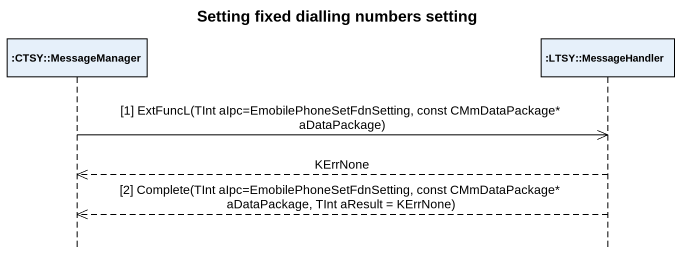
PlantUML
@startuml
title Setting fixed dialling numbers setting
hide footbox
participant ":CTSY::MessageManager" as CTSY_MessageManager
participant ":LTSY::MessageHandler" as LTSY_MessageHandler

CTSY_MessageManager ->> LTSY_MessageHandler : [1] ExtFuncL(TInt aIpc=EmobilePhoneSetFdnSetting, const CMmDataPackage* aDataPackage)
LTSY_MessageHandler -->> CTSY_MessageManager : KErrNone
LTSY_MessageHandler -->> CTSY_MessageManager : [2] Complete(TInt aIpc=EmobilePhoneSetFdnSetting, const CMmDataPackage* aDataPackage, TInt aResult = KErrNone)
@enduml
